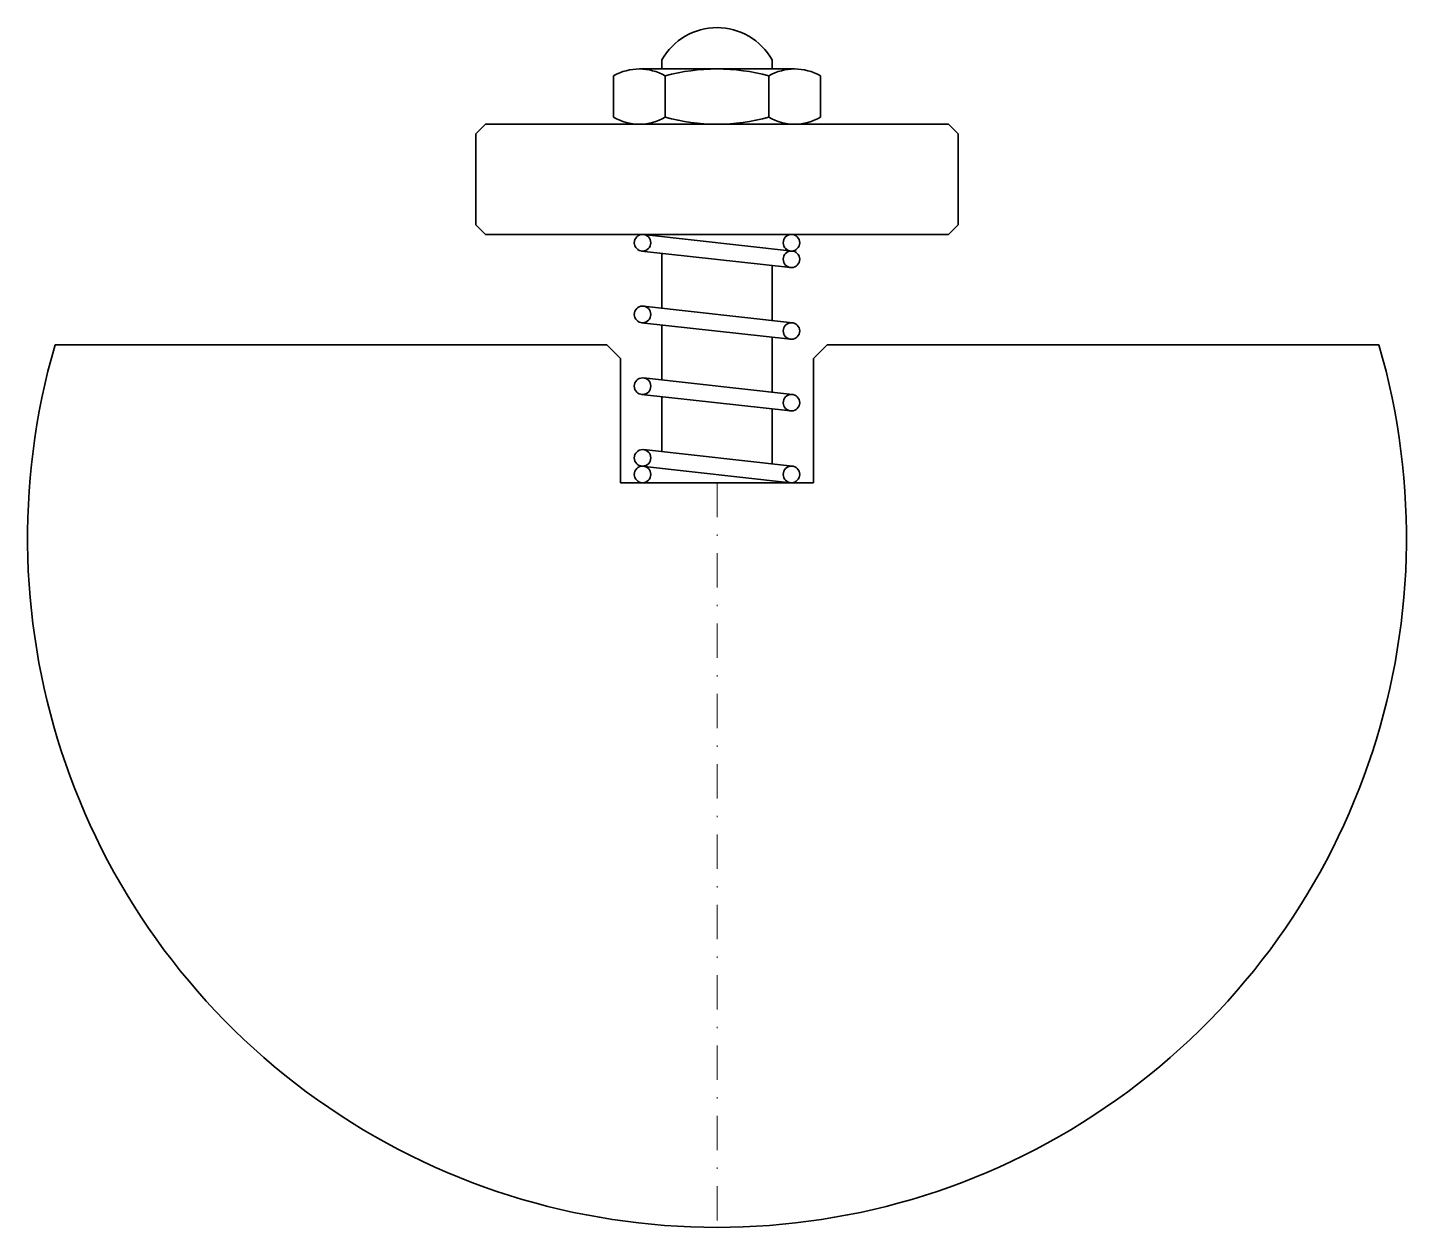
# Model space of a CAD drawing. Header units: millimetres. Extents: x -50 to 50, y 0 to 87.
import ezdxf

# ---------------------------------------------------------------- set-up
doc = ezdxf.new("R2010")
doc.units = ezdxf.units.MM
doc.header["$LTSCALE"] = 5
doc.linetypes.add('AUSGEZOGEN', pattern=[0])
doc.linetypes.add('DASHDOT', pattern=[1, 0.5, -0.25, 0, -0.25])
doc.layers.add('2', color=7, linetype='Continuous')

# ---------------------------------------------------------------- blocks, each defined once
blk = doc.blocks.new('40_001_024_nNn01')
at = {"layer": '2', "color": 7, "linetype": 'AUSGEZOGEN', "lineweight": 35}
for p, q in [((-5.63, 84), (5.63, 84)), ((-4, 84.66), (-4, 84)), ((4, 84.66), (4, 84)), ((-7.51, 80.5), (-7.51, 83.5)), ((-3.75, 80.5), (-3.75, 83.5)), ((3.75, 80.5), (3.75, 83.5)), ((7.51, 80.5), (7.51, 83.5)), ((-17.5, 79.3), (-16.8, 80)), ((16.8, 80), (-16.8, 80)), ((17.5, 79.3), (16.8, 80)), ((-17.5, 79.3), (-17.5, 72.7)), ((17.5, 72.7), (17.5, 79.3)), ((-16.8, 72), (-17.5, 72.7)), ((-16.8, 72), (16.8, 72)), ((16.8, 72), (17.5, 72.7)), ((-5.33, 72), (5.47, 70.8)), ((-5.47, 70.8), (5.33, 69.6)), ((-4, 70.64), (-4, 66.65)), ((4, 69.75), (4, 65.76)), ((-5.33, 66.8), (5.47, 65.6)), ((-5.47, 65.6), (5.33, 64.4)), ((-4, 65.44), (-4, 61.45)), ((4, 64.55), (4, 60.56)), ((-5.33, 61.6), (5.47, 60.4)), ((-5.47, 60.4), (5.33, 59.2)), ((-4, 60.24), (-4, 56.25)), ((4, 59.35), (4, 55.36)), ((-5.33, 56.4), (5.47, 55.2)), ((-5.47, 55.2), (5.33, 54))]:
    blk.add_line(p, q, dxfattribs=at)
for centre in [(-5.4, 71.4), (5.4, 71.4), (5.4, 70.2), (-5.4, 66.2), (5.4, 65), (-5.4, 61), (5.4, 59.8), (-5.4, 55.8), (-5.4, 54.6), (5.4, 54.6)]:
    blk.add_circle(centre, 0.6, dxfattribs=at)
for centre, radius, start, end in [((0, 82.41), 4.59, 29.4467, 150.5533), ((-5.63, 80.23), 3.77, 60.1583, 119.8417), ((0, 69.67), 14.33, 74.8218, 105.1782), ((5.63, 80.23), 3.77, 60.1583, 119.8417), ((-5.63, 83.77), 3.77, 240.1583, 299.8417), ((0, 94.33), 14.33, 254.8218, 285.1782), ((5.63, 83.77), 3.77, 240.1583, 299.8417)]:
    blk.add_arc(centre, radius, start, end, dxfattribs=at)
blk = doc.blocks.new('40002_024_nNn00')
blk.add_blockref('40_001_024_nNn01', (0, 0))

msp = doc.modelspace()

# ---------------------------------------------------------------- linework, layer by layer
at = {"layer": '2', "color": 7, "linetype": 'AUSGEZOGEN', "lineweight": 35}
for p, q in [((-8, 64), (-48, 64)), ((-7, 63), (-8, 64)), ((8, 64), (7, 63)), ((48, 64), (8, 64)), ((-7, 54), (-7, 63)), ((7, 63), (7, 54)), ((7, 54), (-7, 54))]:
    msp.add_line(p, q, dxfattribs=at)
at = {"layer": '2', "color": 7, "linetype": 'DASHDOT', "lineweight": 18}
msp.add_line((0, 54), (0, 0), dxfattribs=at)
at = {"layer": '2', "color": 7, "linetype": 'AUSGEZOGEN', "lineweight": 35}
msp.add_arc((0, 50), 50, 163.7398, 16.2602, dxfattribs=at)

# ---------------------------------------------------------------- block references
msp.add_blockref('40002_024_nNn00', (0, 0))

doc.saveas('drawing.dxf')
